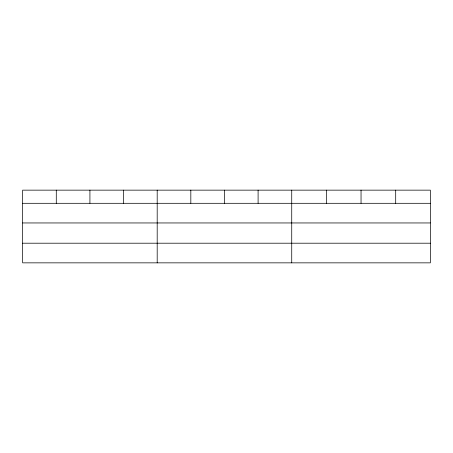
<?xml version="1.0" encoding="UTF-8"?>
<svg xmlns="http://www.w3.org/2000/svg" width="453" height="453" viewBox="0 0 453 453"><rect width="100%" height="100%" fill="white"/><g stroke="black" fill="none" stroke-linecap="round" stroke-linejoin="round"><path stroke-width="0.68" d="M430.35 222.955L430.35 190.147L22.65 190.147L22.65 262.853L430.35 262.853L430.35 222.955L22.65 222.955M22.65 203.306L430.35 203.306M22.65 243.204L430.35 243.204M395.695 190.147L395.695 203.306M361.041 190.147L361.041 203.306M326.387 190.147L326.387 203.306M291.732 190.147L291.732 262.853M258.097 190.147L258.097 203.306M224.462 190.147L224.462 203.306M190.826 190.147L190.826 203.306M157.191 190.147L157.191 262.853M123.556 190.147L123.556 203.306M89.921 190.147L89.921 203.306M56.285 190.147L56.285 203.306"/></g></svg>
